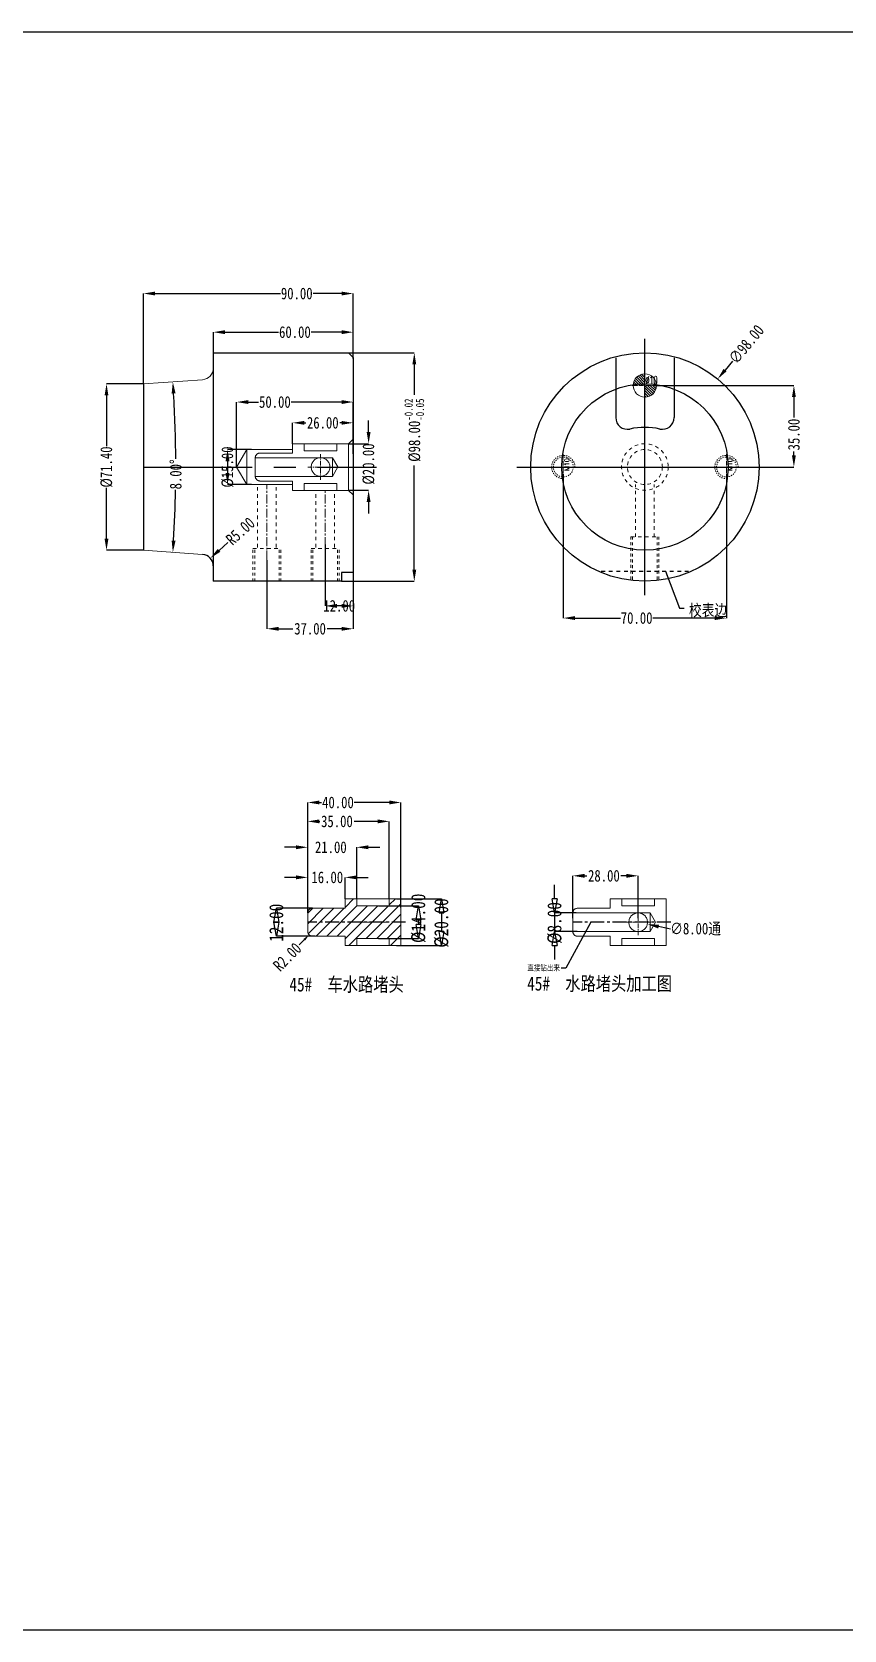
# Model space of a CAD drawing. Header units: millimetres. Extents: x 3267 to 5677, y -4731 to 2600.
# Drawn here: x 4509 to 4858, y 127 to 813 of the extents above; entities that cross this region are included whole.
import ezdxf

# ---------------------------------------------------------------- set-up
doc = ezdxf.new("R2010")
doc.units = ezdxf.units.MM
doc.header["$LTSCALE"] = 16.335
doc.header["$PDMODE"] = 3
doc.header["$PDSIZE"] = 0.3125
for name, pattern in [('CENTER', [0.6, 0.375, -0.075, 0.075, -0.075]), ('HIDDEN', [0.2, 0.1, -0.1]), ('HIDDENX2', [0.75, 0.5, -0.25])]:
    doc.linetypes.add(name, pattern=pattern)
doc.layers.get('0').update_dxf_attribs({"linetype": 'CONTINUOUS'})
doc.layers.get('Defpoints').update_dxf_attribs({"linetype": 'CONTINUOUS'})
for name, color, linetype, lineweight in [('cool', 153, 'HIDDEN', 9), ('dim', 82, 'CONTINUOUS', 9), ('epin', 13, 'CONTINUOUS', 9), ('screw', 33, 'CONTINUOUS', 13), ('虚线', 6, 'HIDDENX2', 13)]:
    doc.layers.add(name, color=color, linetype=linetype, lineweight=lineweight)
doc.layers.add('DEFAULT_2', color=8, linetype='HIDDEN')
doc.styles.get("Standard").update_dxf_attribs({"font": 'txt', "width": 0.8})
doc.styles.add('TXT', font='txt.shx', dxfattribs={"bigfont": 'gbcbig.shx'})
doc.styles.add('TXT05', font='txt.shx', dxfattribs={"width": 0.5, "bigfont": 'gbcbig.shx'})
doc.dimstyles.get("Standard").update_dxf_attribs({"dimtxt": 0.15625, "dimasz": 0.1875, "dimexe": 0.125, "dimexo": 0.0625, "dimtad": 0, "dimtih": 1, "dimtoh": 1, "dimdsep": 46, "dimtxsty": 'Standard', "dimcen": 0.09, "dimadec": 0, "dimazin": 0, "dimtp": 0.01, "dimtm": 0.01, "dimtfac": 1, "dimtofl": 0, "dimtmove": 0, "dimatfit": 3, "dimfxl": 0, "dimtolj": 1, "dimarcsym": 0})
doc.dimstyles.new('STANDARD$0', dxfattribs={"dimscale": 2, "dimtxt": 3, "dimasz": 3, "dimexe": 1.25, "dimexo": 0.625, "dimgap": 0.5, "dimtad": 0, "dimdsep": 46, "dimlunit": 6, "dimtxsty": 'Standard', "dimblk": 'CLOSEDBLANK', "dimcen": 0, "dimclrt": 2, "dimazin": 2, "dimtfac": 2, "dimtmove": 1, "dimatfit": 3, "dimfxl": 0, "dimtolj": 1, "dimtzin": 0, "dimarcsym": 0})

# ---------------------------------------------------------------- blocks, each defined once
blk = doc.blocks.new('screw_m10_g')
at = {"layer": 'screw', "color": 1, "linetype": 'CENTER', "ltscale": 0.310989}
for p, q in [((-5.5, 0), (5.5, 0)), ((0, -5.5), (0, 5.5))]:
    blk.add_line(p, q, dxfattribs=at)
at = {"layer": 'screw', "linetype": 'HIDDEN', "ltscale": 0.310989}
blk.add_circle((0, 0), 4.25, dxfattribs=at)
at = {"layer": 'screw', "color": 92, "linetype": 'HIDDEN', "ltscale": 0.310989}
blk.add_arc((0, 0), 5, 270, 180, dxfattribs=at)
at = {"layer": 'screw', "color": 6, "style": 'TXT'}
blk.add_text('M10', height=2, dxfattribs=at).set_placement((-1.7, -2.5))
blk = doc.blocks.new('*D246')
at = {"color": 4, "linetype": 'Continuous', "lineweight": -2}
for p, q in [((4737.15, 623.38), (4737.15, 561.57)), ((4807.15, 623.13), (4807.15, 561.57)), ((4742.15, 561.57), (4761.61, 561.57)), ((4802.15, 561.57), (4775.61, 561.57))]:
    blk.add_line(p, q, dxfattribs=at)
at = {"color": 4}
for points in [[(4742.15, 562.4), (4742.15, 560.73), (4737.15, 561.57)], [(4802.15, 562.4), (4802.15, 560.73), (4807.15, 561.57)]]:
    blk.add_solid(points, dxfattribs=at)
at = {"layer": 'Defpoints', "color": 0}
for p in [(4737.15, 623.38), (4807.15, 623.13), (4807.15, 561.57)]:
    blk.add_point(p, dxfattribs=at)
at = {"color": 6, "insert": (4768.61, 561.57), "char_height": 5, "attachment_point": 5}
blk.add_mtext('\\A1;70.00', dxfattribs=at)
blk = doc.blocks.new('_ClosedBlank')
at = {"color": 0, "linetype": 'ByBlock', "lineweight": -2}
for p, q in [((-1, 0.17), (0, 0)), ((-1, 0.17), (-1, -0.17)), ((0, 0), (-1, -0.17))]:
    blk.add_line(p, q, dxfattribs=at)
blk = doc.blocks.new('*D248')
at = {"color": 6, "lineweight": -2}
for p, q in [((4629.48, 437.05), (4614.02, 437.05)), ((4630.73, 425.05), (4614.02, 425.05))]:
    blk.add_line(p, q, dxfattribs=at)
at = {"layer": 'Defpoints', "color": 0}
for p in [(4629.48, 437.05), (4614.02, 425.05), (4630.73, 425.05)]:
    blk.add_point(p, dxfattribs=at)
at = {"color": 6, "lineweight": -2, "xscale": 6, "yscale": 6, "zscale": 6}
for p, rotation in [((4614.02, 437.05), 90), ((4614.02, 425.05), 270)]:
    blk.add_blockref('_ClosedBlank', p, dxfattribs=dict(at, rotation=rotation))
at = {"color": 4, "insert": (4614.02, 430.82), "char_height": 6, "attachment_point": 5, "rotation": 90}
blk.add_mtext('\\A1;12.00', dxfattribs=at)
blk = doc.blocks.new('*D277')
at = {"color": 4, "lineweight": -2}
for p, q in [((4622.48, 450.3), (4617.48, 450.3)), ((4627.48, 435.05), (4627.48, 450.3)), ((4643.48, 441.05), (4643.48, 450.3)), ((4648.48, 450.3), (4653.48, 450.3))]:
    blk.add_line(p, q, dxfattribs=at)
at = {"color": 4}
for points in [[(4622.48, 451.14), (4622.48, 449.47), (4627.48, 450.3)], [(4648.48, 451.14), (4648.48, 449.47), (4643.48, 450.3)]]:
    blk.add_solid(points, dxfattribs=at)
at = {"layer": 'Defpoints', "color": 0}
for p in [(4643.48, 450.3), (4643.48, 441.05), (4627.48, 435.05)]:
    blk.add_point(p, dxfattribs=at)
at = {"color": 6, "insert": (4635.87, 450.3), "char_height": 5, "attachment_point": 5}
blk.add_mtext('\\A1;16.00', dxfattribs=at)
blk = doc.blocks.new('*D278')
at = {"color": 4, "lineweight": -2}
for p, q in [((4622.48, 463.21), (4617.48, 463.21)), ((4627.48, 435.05), (4627.48, 463.21)), ((4648.48, 441.05), (4648.48, 463.21)), ((4653.48, 463.21), (4658.48, 463.21))]:
    blk.add_line(p, q, dxfattribs=at)
at = {"color": 4}
for points in [[(4622.48, 464.05), (4622.48, 462.38), (4627.48, 463.21)], [(4653.48, 464.05), (4653.48, 462.38), (4648.48, 463.21)]]:
    blk.add_solid(points, dxfattribs=at)
at = {"layer": 'Defpoints', "color": 0}
for p in [(4648.48, 463.21), (4648.48, 441.05), (4627.48, 435.05)]:
    blk.add_point(p, dxfattribs=at)
at = {"color": 6, "insert": (4637.39, 463.21), "char_height": 5, "attachment_point": 5}
blk.add_mtext('\\A1;21.00', dxfattribs=at)
blk = doc.blocks.new('*D279')
at = {"color": 4, "lineweight": -2}
for p, q in [((4627.48, 435.05), (4627.48, 474.32)), ((4632.48, 474.32), (4632.68, 474.32)), ((4657.48, 474.32), (4647.35, 474.32)), ((4662.48, 441.05), (4662.48, 474.32))]:
    blk.add_line(p, q, dxfattribs=at)
at = {"color": 4}
for points in [[(4632.48, 475.15), (4632.48, 473.49), (4627.48, 474.32)], [(4657.48, 475.15), (4657.48, 473.49), (4662.48, 474.32)]]:
    blk.add_solid(points, dxfattribs=at)
at = {"layer": 'Defpoints', "color": 0}
for p in [(4662.48, 474.32), (4662.48, 441.05), (4627.48, 435.05)]:
    blk.add_point(p, dxfattribs=at)
at = {"color": 6, "insert": (4640.01, 474.32), "char_height": 5, "attachment_point": 5}
blk.add_mtext('\\A1;35.00', dxfattribs=at)
blk = doc.blocks.new('*D280')
at = {"color": 4, "lineweight": -2}
for p, q in [((4627.48, 435.05), (4627.48, 482.44)), ((4632.48, 482.44), (4633.45, 482.44)), ((4662.48, 482.44), (4647.45, 482.44)), ((4667.48, 437.33), (4667.48, 482.44))]:
    blk.add_line(p, q, dxfattribs=at)
at = {"color": 4}
for points in [[(4632.48, 483.28), (4632.48, 481.61), (4627.48, 482.44)], [(4662.48, 483.28), (4662.48, 481.61), (4667.48, 482.44)]]:
    blk.add_solid(points, dxfattribs=at)
at = {"layer": 'Defpoints', "color": 0}
for p in [(4667.48, 482.44), (4627.48, 435.05), (4667.48, 437.33)]:
    blk.add_point(p, dxfattribs=at)
at = {"color": 6, "insert": (4640.45, 482.44), "char_height": 5, "attachment_point": 5}
blk.add_mtext('\\A1;40.00', dxfattribs=at)
blk = doc.blocks.new('*D281')
at = {"color": 6, "lineweight": -2}
for p, q in [((4657.84, 438.05), (4675.02, 438.05)), ((4675.02, 432.05), (4675.02, 430.05)), ((4657.84, 424.05), (4675.02, 424.05))]:
    blk.add_line(p, q, dxfattribs=at)
at = {"layer": 'Defpoints', "color": 0}
for p in [(4657.84, 438.05), (4657.84, 424.05), (4675.02, 424.05)]:
    blk.add_point(p, dxfattribs=at)
at = {"color": 6, "lineweight": -2, "xscale": 6, "yscale": 6, "zscale": 6}
for p, rotation in [((4675.02, 438.05), 90), ((4675.02, 424.05), 270)]:
    blk.add_blockref('_ClosedBlank', p, dxfattribs=dict(at, rotation=rotation))
at = {"color": 4, "insert": (4675.02, 432.74), "char_height": 6, "attachment_point": 5, "rotation": 90}
blk.add_mtext('\\A1;%%c14.00', dxfattribs=at)
blk = doc.blocks.new('*D282')
at = {"color": 4, "lineweight": -2}
blk.add_line((4783.17, 428.1), (4778.05, 429.18), dxfattribs=at)
at = {"color": 4}
blk.add_solid([(4778.23, 430), (4777.88, 428.37), (4773.16, 430.22)], dxfattribs=at)
at = {"layer": 'Defpoints', "color": 0}
for p in [(4765.34, 431.88), (4773.16, 430.22)]:
    blk.add_point(p, dxfattribs=at)
at = {"color": 6, "insert": (4793.91, 428.1), "char_height": 5, "attachment_point": 5}
blk.add_mtext('\\A1;∅8.00{\\fSimSun|b0|i0|c134|p2;通}', dxfattribs=at)
blk = doc.blocks.new('*D283')
at = {"color": 4, "lineweight": -2}
for p, q in [((4741.25, 432.77), (4741.25, 450.97)), ((4746.25, 450.97), (4747.22, 450.97)), ((4764.25, 450.97), (4761.89, 450.97)), ((4769.25, 432.77), (4769.25, 450.97))]:
    blk.add_line(p, q, dxfattribs=at)
at = {"color": 4}
for points in [[(4746.25, 451.8), (4746.25, 450.14), (4741.25, 450.97)], [(4764.25, 451.8), (4764.25, 450.14), (4769.25, 450.97)]]:
    blk.add_solid(points, dxfattribs=at)
at = {"layer": 'Defpoints', "color": 0}
for p in [(4741.25, 450.97), (4741.25, 432.77), (4769.25, 432.77)]:
    blk.add_point(p, dxfattribs=at)
at = {"color": 6, "insert": (4754.56, 450.97), "char_height": 5, "attachment_point": 5}
blk.add_mtext('\\A1;28.00', dxfattribs=at)
blk = doc.blocks.new('*D249')
at = {"color": 6, "lineweight": -2}
for p, q in [((4733.43, 441.05), (4733.43, 447.05)), ((4742.65, 435.05), (4733.43, 435.05)), ((4733.43, 435.05), (4733.43, 427.05)), ((4743.07, 427.05), (4733.43, 427.05)), ((4733.43, 421.05), (4733.43, 415.05))]:
    blk.add_line(p, q, dxfattribs=at)
at = {"layer": 'Defpoints', "color": 0}
for p in [(4742.65, 435.05), (4733.43, 427.05), (4743.07, 427.05)]:
    blk.add_point(p, dxfattribs=at)
at = {"color": 6, "lineweight": -2, "xscale": 6, "yscale": 6, "zscale": 6}
for p, rotation in [((4733.43, 435.05), 270), ((4733.43, 427.05), 90)]:
    blk.add_blockref('_ClosedBlank', p, dxfattribs=dict(at, rotation=rotation))
at = {"color": 4, "insert": (4733.43, 430.74), "char_height": 6, "attachment_point": 5, "rotation": 90}
blk.add_mtext('\\A1;%%c8.00', dxfattribs=at)
blk = doc.blocks.new('*D284')
at = {"color": 6, "lineweight": -2}
for p, q in [((4665.55, 441.05), (4684.9, 441.05)), ((4684.9, 435.05), (4684.9, 427.05)), ((4665.55, 421.05), (4684.9, 421.05))]:
    blk.add_line(p, q, dxfattribs=at)
at = {"layer": 'Defpoints', "color": 0}
for p in [(4665.55, 441.05), (4665.55, 421.05), (4684.9, 421.05)]:
    blk.add_point(p, dxfattribs=at)
at = {"color": 6, "lineweight": -2, "xscale": 6, "yscale": 6, "zscale": 6}
for p, rotation in [((4684.9, 441.05), 90), ((4684.9, 421.05), 270)]:
    blk.add_blockref('_ClosedBlank', p, dxfattribs=dict(at, rotation=rotation))
at = {"color": 4, "insert": (4684.9, 430.73), "char_height": 6, "attachment_point": 5, "rotation": 90}
blk.add_mtext('\\A1;%%c20.00', dxfattribs=at)
blk = doc.blocks.new('*D285')
at = {"color": 6, "lineweight": -2}
blk.add_line((4623.85, 421.37), (4625.96, 423.5), dxfattribs=at)
at = {"color": 6}
blk.add_solid([(4625.61, 423.85), (4626.32, 423.15), (4628.08, 425.63)], dxfattribs=at)
at = {"layer": 'Defpoints', "color": 0}
for p in [(4628.08, 425.63), (4629.48, 427.05)]:
    blk.add_point(p, dxfattribs=at)
at = {"color": 4, "insert": (4618.69, 416.16), "char_height": 5, "attachment_point": 5, "rotation": 45.25651}
blk.add_mtext('\\A1;R2.00', dxfattribs=at)
blk = doc.blocks.new('*D287')
at = {"color": 4, "linetype": 'Continuous', "lineweight": -2}
for p, q in [((4776.55, 661.38), (4836.08, 661.38)), ((4836.08, 656.38), (4836.08, 647.64)), ((4836.08, 631.38), (4836.08, 632.97)), ((4792.29, 626.38), (4836.08, 626.38))]:
    blk.add_line(p, q, dxfattribs=at)
at = {"color": 4}
for points in [[(4835.25, 656.38), (4836.92, 656.38), (4836.08, 661.38)], [(4835.25, 631.38), (4836.92, 631.38), (4836.08, 626.38)]]:
    blk.add_solid(points, dxfattribs=at)
at = {"layer": 'Defpoints', "color": 0}
for p in [(4776.55, 661.38), (4792.29, 626.38), (4836.08, 626.38)]:
    blk.add_point(p, dxfattribs=at)
at = {"color": 6, "insert": (4836.08, 640.31), "char_height": 5, "attachment_point": 5, "rotation": 90}
blk.add_mtext('\\A1;35.00', dxfattribs=at)
blk = doc.blocks.new('epin_ejp_10')
at = {"layer": 'epin'}
h = blk.add_hatch(dxfattribs=at)
h.set_pattern_fill('_ANSI31', color=123, scale=0.25, angle=90, style=0)
h.set_pattern_definition([(135, (-3501.19435, 375.4519), (-0.561266, -0.561266), [])])
h.paths.add_polyline_path([(0, 5, 0.414214), (-5, 0), (0, 0)])
h.paths.add_polyline_path([(5, 0), (0, 0), (0, -5, 0.414214)])
at = {"layer": 'epin', "color": 1, "linetype": 'CENTER', "ltscale": 0.310989}
for p, q in [((-5.5, 0), (5.5, 0)), ((0, -5.5), (0, 5.5))]:
    blk.add_line(p, q, dxfattribs=at)
at = {"layer": 'epin'}
blk.add_circle((0, 0), 5, dxfattribs=at)
at = {"layer": 'epin', "color": 6, "style": 'TXT05', "width": 0.5}
blk.add_text('%%c10', height=3.5, dxfattribs=at).set_placement((0.2, 0.5))
blk = doc.blocks.new('*D269')
at = {"color": 4, "linetype": 'Continuous', "lineweight": -2}
for p, q in [((4586.98, 666.15), (4586.98, 684.24)), ((4591.98, 684.24), (4614.98, 684.24)), ((4641.98, 684.24), (4628.98, 684.24)), ((4646.98, 672.88), (4646.98, 684.24))]:
    blk.add_line(p, q, dxfattribs=at)
at = {"color": 4}
for points in [[(4591.98, 685.08), (4591.98, 683.41), (4586.98, 684.24)], [(4641.98, 685.08), (4641.98, 683.41), (4646.98, 684.24)]]:
    blk.add_solid(points, dxfattribs=at)
at = {"layer": 'Defpoints', "color": 0}
for p in [(4586.98, 684.24), (4646.98, 672.88), (4586.98, 666.15)]:
    blk.add_point(p, dxfattribs=at)
at = {"color": 6, "insert": (4621.98, 684.24), "char_height": 5, "attachment_point": 5}
blk.add_mtext('\\A1;60.00', dxfattribs=at)
blk = doc.blocks.new('*D270')
at = {"color": 4, "linetype": 'Continuous', "lineweight": -2}
for p, q in [((4556.98, 662.08), (4556.98, 700.82)), ((4561.98, 700.82), (4615.77, 700.82)), ((4641.98, 700.82), (4629.77, 700.82)), ((4646.98, 672.88), (4646.98, 700.82))]:
    blk.add_line(p, q, dxfattribs=at)
at = {"color": 4}
for points in [[(4561.98, 701.66), (4561.98, 699.99), (4556.98, 700.82)], [(4641.98, 701.66), (4641.98, 699.99), (4646.98, 700.82)]]:
    blk.add_solid(points, dxfattribs=at)
at = {"layer": 'Defpoints', "color": 0}
for p in [(4556.98, 700.82), (4646.98, 672.88), (4556.98, 662.08)]:
    blk.add_point(p, dxfattribs=at)
at = {"color": 6, "insert": (4622.77, 700.82), "char_height": 5, "attachment_point": 5}
blk.add_mtext('\\A1;90.00', dxfattribs=at)
blk = doc.blocks.new('*D271')
at = {"color": 4, "linetype": 'Continuous', "lineweight": -2}
for p, q in [((4644.98, 675.38), (4673.2, 675.38)), ((4673.2, 670.38), (4673.2, 657.32)), ((4673.2, 582.38), (4673.2, 627.05)), ((4641.98, 577.38), (4673.2, 577.38))]:
    blk.add_line(p, q, dxfattribs=at)
at = {"color": 4}
for points in [[(4672.37, 670.38), (4674.03, 670.38), (4673.2, 675.38)], [(4672.37, 582.38), (4674.03, 582.38), (4673.2, 577.38)]]:
    blk.add_solid(points, dxfattribs=at)
at = {"layer": 'Defpoints', "color": 0}
for p in [(4644.98, 675.38), (4641.98, 577.38), (4673.2, 577.38)]:
    blk.add_point(p, dxfattribs=at)
at = {"color": 6, "insert": (4673.2, 642.19), "char_height": 5, "attachment_point": 5, "rotation": 90}
blk.add_mtext('\\A1;%%C98.00{\\H0.7x;\\S-0.02^ -0.05;}', dxfattribs=at)
blk = doc.blocks.new('*D272')
at = {"color": 4, "lineweight": -2}
for p, q in [((4620.98, 636.38), (4620.98, 645.34)), ((4625.98, 645.34), (4626.61, 645.34)), ((4641.98, 645.34), (4641.28, 645.34)), ((4646.98, 638.38), (4646.98, 645.34))]:
    blk.add_line(p, q, dxfattribs=at)
at = {"color": 4}
for points in [[(4625.98, 646.17), (4625.98, 644.51), (4620.98, 645.34)], [(4641.98, 646.17), (4641.98, 644.51), (4646.98, 645.34)]]:
    blk.add_solid(points, dxfattribs=at)
at = {"layer": 'Defpoints', "color": 0}
for p in [(4620.98, 645.34), (4646.98, 638.38), (4620.98, 636.38)]:
    blk.add_point(p, dxfattribs=at)
at = {"color": 6, "insert": (4633.94, 645.34), "char_height": 5, "attachment_point": 5}
blk.add_mtext('\\A1;26.00', dxfattribs=at)
blk = doc.blocks.new('*D273')
at = {"color": 4, "lineweight": -2}
for p, q in [((4603.31, 633.88), (4593.07, 633.88)), ((4593.07, 628.88), (4593.07, 623.88)), ((4603.31, 618.88), (4593.07, 618.88))]:
    blk.add_line(p, q, dxfattribs=at)
at = {"color": 4}
for points in [[(4592.24, 628.88), (4593.9, 628.88), (4593.07, 633.88)], [(4592.24, 623.88), (4593.9, 623.88), (4593.07, 618.88)]]:
    blk.add_solid(points, dxfattribs=at)
at = {"layer": 'Defpoints', "color": 0}
for p in [(4603.31, 633.88), (4593.07, 618.88), (4603.31, 618.88)]:
    blk.add_point(p, dxfattribs=at)
at = {"color": 6, "insert": (4593.07, 626.38), "char_height": 5, "attachment_point": 5, "rotation": 90}
blk.add_mtext('\\A1;%%c15.00', dxfattribs=at)
blk = doc.blocks.new('*D274')
at = {"color": 4, "lineweight": -2}
for p, q in [((4596.98, 626.38), (4596.98, 654.26)), ((4601.98, 654.26), (4606.39, 654.26)), ((4641.98, 654.26), (4620.39, 654.26)), ((4646.98, 632.05), (4646.98, 654.26))]:
    blk.add_line(p, q, dxfattribs=at)
at = {"color": 4}
for points in [[(4601.98, 655.09), (4601.98, 653.42), (4596.98, 654.26)], [(4641.98, 655.09), (4641.98, 653.42), (4646.98, 654.26)]]:
    blk.add_solid(points, dxfattribs=at)
at = {"layer": 'Defpoints', "color": 0}
for p in [(4596.98, 654.26), (4646.98, 632.05), (4596.98, 626.38)]:
    blk.add_point(p, dxfattribs=at)
at = {"color": 6, "insert": (4613.39, 654.26), "char_height": 5, "attachment_point": 5}
blk.add_mtext('\\A1;50.00', dxfattribs=at)
blk = doc.blocks.new('*D295')
at = {"color": 4, "lineweight": -2}
for p, q in [((4653.6, 641.38), (4653.6, 646.38)), ((4644.98, 636.38), (4653.6, 636.38)), ((4644.98, 616.38), (4653.6, 616.38)), ((4653.6, 611.38), (4653.6, 606.38))]:
    blk.add_line(p, q, dxfattribs=at)
at = {"color": 4}
for points in [[(4652.77, 641.38), (4654.44, 641.38), (4653.6, 636.38)], [(4652.77, 611.38), (4654.44, 611.38), (4653.6, 616.38)]]:
    blk.add_solid(points, dxfattribs=at)
at = {"layer": 'Defpoints', "color": 0}
for p in [(4644.98, 636.38), (4644.98, 616.38), (4653.6, 616.38)]:
    blk.add_point(p, dxfattribs=at)
at = {"color": 6, "insert": (4653.6, 627.67), "char_height": 5, "attachment_point": 5, "rotation": 90}
blk.add_mtext('\\A1;%%c20.00', dxfattribs=at)
blk = doc.blocks.new('*D296')
at = {"color": 4, "linetype": 'Continuous', "lineweight": -2}
for p, q in [((4609.98, 586.38), (4609.98, 556.97)), ((4646.98, 587.42), (4646.98, 556.97)), ((4614.98, 556.97), (4621.14, 556.97)), ((4641.98, 556.97), (4635.81, 556.97))]:
    blk.add_line(p, q, dxfattribs=at)
at = {"color": 4}
for points in [[(4614.98, 557.8), (4614.98, 556.13), (4609.98, 556.97)], [(4641.98, 557.8), (4641.98, 556.13), (4646.98, 556.97)]]:
    blk.add_solid(points, dxfattribs=at)
at = {"layer": 'Defpoints', "color": 0}
for p in [(4609.98, 586.38), (4646.98, 587.42), (4646.98, 556.97)]:
    blk.add_point(p, dxfattribs=at)
at = {"color": 6, "insert": (4628.48, 556.97), "char_height": 5, "attachment_point": 5}
blk.add_mtext('\\A1;37.00', dxfattribs=at)
blk = doc.blocks.new('*D297')
at = {"color": 4, "linetype": 'Continuous', "lineweight": -2}
for p, q in [((4634.98, 593.15), (4634.98, 566.79)), ((4646.98, 592.43), (4646.98, 566.79)), ((4641.98, 566.79), (4639.98, 566.79))]:
    blk.add_line(p, q, dxfattribs=at)
at = {"color": 4}
for points in [[(4639.98, 567.62), (4639.98, 565.95), (4634.98, 566.79)], [(4641.98, 567.62), (4641.98, 565.95), (4646.98, 566.79)]]:
    blk.add_solid(points, dxfattribs=at)
at = {"layer": 'Defpoints', "color": 0}
for p in [(4634.98, 593.15), (4646.98, 592.43), (4634.98, 566.79)]:
    blk.add_point(p, dxfattribs=at)
at = {"color": 6, "insert": (4640.98, 566.79), "char_height": 5, "attachment_point": 5}
blk.add_mtext('\\A1;12.00', dxfattribs=at)
blk = doc.blocks.new('*D275')
at = {"color": 4, "linetype": 'Continuous', "lineweight": -2}
for p, q in [((4556.98, 662.08), (4541.14, 662.08)), ((4541.14, 657.08), (4541.14, 635.38)), ((4541.14, 595.68), (4541.14, 617.38)), ((4556.98, 590.68), (4541.14, 590.68))]:
    blk.add_line(p, q, dxfattribs=at)
at = {"color": 4}
for points in [[(4540.31, 657.08), (4541.97, 657.08), (4541.14, 662.08)], [(4540.31, 595.68), (4541.97, 595.68), (4541.14, 590.68)]]:
    blk.add_solid(points, dxfattribs=at)
at = {"layer": 'Defpoints', "color": 0}
for p in [(4556.98, 662.08), (4541.14, 590.68), (4556.98, 590.68)]:
    blk.add_point(p, dxfattribs=at)
at = {"color": 6, "insert": (4541.14, 626.38), "char_height": 5, "attachment_point": 5, "rotation": 90}
blk.add_mtext('\\A1;%%c71.40', dxfattribs=at)
blk = doc.blocks.new('*D298')
at = {"color": 4, "lineweight": -2}
for start, end in [(0.38605, 3.45373), (356.54627, 358.92928)]:
    blk.add_arc((4046.45, 626.38), 524.42, start, end, dxfattribs=at)
at = {"color": 4}
for points in [[(4569.09, 657.91), (4570.76, 658.02), (4569.6, 662.96)], [(4570.76, 594.73), (4569.09, 594.84), (4569.6, 589.79)]]:
    blk.add_solid(points, dxfattribs=at)
at = {"layer": 'Defpoints', "color": 0}
for p in [(4556.98, 662.08), (4582.32, 663.85), (4570.74, 638.58), (4556.98, 590.68), (4582.32, 588.9)]:
    blk.add_point(p, dxfattribs=at)
at = {"color": 6, "insert": (4570.87, 623.24), "char_height": 5, "attachment_point": 5, "rotation": 89.65766}
blk.add_mtext('\\A1;8.00°', dxfattribs=at)
blk = doc.blocks.new('*D299')
at = {"color": 4, "lineweight": -2}
blk.add_line((4593.13, 593.95), (4589.41, 590.61), dxfattribs=at)
at = {"color": 4}
blk.add_solid([(4588.85, 591.23), (4589.97, 589.99), (4585.69, 587.26)], dxfattribs=at)
at = {"layer": 'Defpoints', "color": 0}
for p in [(4581.98, 583.92), (4585.69, 587.26)]:
    blk.add_point(p, dxfattribs=at)
at = {"color": 6, "insert": (4598.58, 598.86), "char_height": 5, "attachment_point": 5, "rotation": 41.98645}
blk.add_mtext('\\A1;R5.00', dxfattribs=at)
blk = doc.blocks.new('*D317')
at = {"color": 4, "linetype": 'Continuous', "lineweight": -2}
blk.add_line((4809.74, 671.84), (4806.56, 667.99), dxfattribs=at)
at = {"color": 4}
blk.add_solid([(4805.92, 668.52), (4807.2, 667.46), (4803.37, 664.14)], dxfattribs=at)
at = {"layer": 'Defpoints', "color": 0}
for p in [(4803.37, 664.14), (4740.92, 588.61)]:
    blk.add_point(p, dxfattribs=at)
at = {"color": 6, "insert": (4815.69, 679.04), "char_height": 5, "attachment_point": 5, "rotation": 50.41154}
blk.add_mtext('\\A1;∅98.00', dxfattribs=at)

msp = doc.modelspace()

# ---------------------------------------------------------------- hatches: boundary and pattern name
h = msp.add_hatch()
h.set_pattern_fill('ANSI31', color=4, style=0)
h.set_pattern_definition([(45, (3205.2043, 58.8), (-2.245064, 2.245064), [])])
h.paths.add_polyline_path([(4667.485, 431.05), (4667.485, 441.05), (4662.485, 441.05), (4662.485, 438.05), (4648.485, 438.05), (4648.485, 441.05), (4643.485, 441.05), (4643.485, 437.05), (4629.485, 437.05, 0.4142136), (4627.485, 435.05), (4627.485, 431.05)])
h.paths.add_polyline_path([(4627.485, 431.05), (4627.485, 427.05, 0.4142136), (4629.485, 425.05), (4643.485, 425.05), (4643.485, 421.05), (4648.485, 421.05), (4648.485, 424.05), (4662.485, 424.05), (4662.485, 421.05), (4667.485, 421.05), (4667.485, 431.05)])

# ---------------------------------------------------------------- linework, layer by layer
at = {"color": 1, "linetype": 'CENTER', "ltscale": 50.8}
for p, q in [((4772.145, 571.376), (4772.145, 681.376)), ((4717.145, 626.376), (4827.145, 626.376))]:
    msp.add_line(p, q, dxfattribs=at)
for p, q in [((4586.976, 675.377), (4586.976, 577.376)), ((4586.976, 675.377), (4644.976, 675.376)), ((4644.976, 675.376), (4646.976, 673.376)), ((4646.976, 673.376), (4646.976, 581.643)), ((4556.976, 662.076), (4556.976, 590.677)), ((4641.976, 577.377), (4586.976, 577.376)), ((4646.976, 581.143), (4641.976, 581.143)), ((4641.976, 581.143), (4641.976, 577.377))]:
    msp.add_line(p, q)
at = {"color": 3}
for p, q in [((4759.645, 673.238), (4759.645, 647.563)), ((4784.645, 673.238), (4784.645, 647.563))]:
    msp.add_line(p, q, dxfattribs=at)
at = {"lineweight": 0}
for p, q in [((4556.976, 662.076), (4582.325, 663.848)), ((4556.976, 590.677), (4582.325, 588.904))]:
    msp.add_line(p, q, dxfattribs=at)
at = {"color": 1, "linetype": 'CENTER', "ltscale": 7.62}
msp.add_line((4556.976, 626.376), (4656.976, 626.376), dxfattribs=at)
at = {"color": 1, "linetype": 'CENTER', "ltscale": 0.970285}
for p, q in [((4669.485, 431.05), (4627.485, 431.05)), ((4783.25, 431.05), (4741.25, 431.05))]:
    msp.add_line(p, q, dxfattribs=at)
at = {"ltscale": 0.5}
msp.add_lwpolyline([(3998.443, 813.057), (4880.132, 813.057), (4880.132, 127.344), (3998.443, 127.344)], close=True, dxfattribs=at)
for radius in [49, 35.7]:
    msp.add_circle((4772.145, 626.376), radius)
at = {"lineweight": 0}
msp.add_arc((4581.976, 668.836), 5, 274, 0, dxfattribs=at)
at = {"color": 3}
for centre, radius, start, end in [((4764.645, 647.563), 5, 180, 282.373625), ((4779.645, 647.563), 5, 257.626375, 0), ((4772.145, 613.376), 30, 77.626375, 102.373625)]:
    msp.add_arc(centre, radius, start, end, dxfattribs=at)
at = {"ltscale": 0.5}
msp.add_arc((4581.976, 583.917), 5, 0, 86, dxfattribs=at)
at = {"layer": 'cool', "ltscale": 0.932966}
for p, q in [((4605.976, 591.876), (4605.976, 618.876)), ((4613.976, 591.876), (4613.976, 618.876)), ((4768.145, 596.376), (4768.145, 618.876)), ((4776.145, 596.376), (4776.145, 618.876)), ((4630.976, 591.876), (4630.976, 616.376)), ((4638.976, 591.876), (4638.976, 616.376)), ((4603.976, 591.376), (4615.976, 591.376)), ((4628.976, 591.376), (4640.976, 591.376)), ((4766.145, 596.376), (4778.145, 596.376))]:
    msp.add_line(p, q, dxfattribs=at)
at = {"layer": 'cool', "color": 1, "linetype": 'CENTER', "ltscale": 0.621977}
for p, q in [((4609.976, 586.376), (4609.976, 618.876)), ((4772.145, 586.376), (4772.145, 618.876)), ((4634.976, 586.376), (4634.976, 616.376))]:
    msp.add_line(p, q, dxfattribs=at)
at = {"layer": 'cool', "ltscale": 0.932966}
for radius in [10, 7.5]:
    msp.add_circle((4772.145, 626.376), radius, dxfattribs=at)
at = {"layer": 'DEFAULT_2', "color": 8, "linetype": 'HIDDEN'}
msp.add_line((4753.403, 581.643), (4790.887, 581.643), dxfattribs=at)
at = {"layer": 'screw', "color": 92, "linetype": 'HIDDEN', "ltscale": 0.746373}
for p, q in [((4603.976, 577.376), (4603.976, 591.376)), ((4615.976, 577.376), (4615.976, 591.376)), ((4628.976, 577.377), (4628.976, 591.376)), ((4640.976, 577.377), (4640.976, 591.376)), ((4766.145, 578.249), (4766.145, 596.376)), ((4778.145, 578.249), (4778.145, 596.376))]:
    msp.add_line(p, q, dxfattribs=at)
at = {"layer": 'screw', "linetype": 'HIDDEN', "ltscale": 0.746373}
for p, q in [((4604.726, 577.376), (4604.726, 591.376)), ((4615.226, 577.376), (4615.226, 591.376)), ((4629.726, 577.377), (4629.726, 591.376)), ((4640.226, 577.377), (4640.226, 591.376)), ((4766.895, 578.161), (4766.895, 596.376)), ((4777.395, 578.161), (4777.395, 596.376))]:
    msp.add_line(p, q, dxfattribs=at)
at = {"layer": 'screw', "color": 1, "linetype": 'CENTER', "ltscale": 0.466483}
for p, q in [((4609.976, 577.376), (4609.976, 591.376)), ((4634.976, 577.377), (4634.976, 591.376))]:
    msp.add_line(p, q, dxfattribs=at)
at = {"layer": '虚线', "ltscale": 10}
for p, q in [((4644.976, 636.376), (4646.976, 638.376)), ((4596.976, 626.376), (4601.306, 633.876)), ((4620.976, 633.876), (4601.306, 633.876)), ((4601.306, 633.876), (4601.306, 618.876)), ((4620.976, 632.376), (4606.976, 632.376)), ((4620.976, 636.376), (4620.976, 632.376)), ((4644.976, 636.376), (4620.976, 636.376)), ((4625.976, 636.376), (4625.976, 633.376)), ((4639.976, 633.376), (4625.976, 633.376)), ((4639.976, 636.376), (4639.976, 633.376)), ((4644.976, 636.376), (4644.976, 616.376)), ((4596.976, 626.376), (4601.306, 618.876)), ((4604.976, 630.376), (4638.1, 630.376)), ((4604.976, 622.376), (4604.976, 630.376)), ((4640.397, 626.394), (4638.078, 622.376)), ((4638.098, 630.376), (4638.08, 622.38)), ((4640.397, 626.394), (4638.098, 630.376)), ((4620.976, 618.876), (4601.306, 618.876)), ((4604.976, 622.376), (4638.078, 622.376)), ((4620.976, 620.376), (4606.976, 620.376)), ((4620.976, 616.376), (4620.976, 620.376)), ((4625.976, 616.376), (4625.976, 619.376)), ((4639.976, 619.376), (4625.976, 619.376)), ((4639.976, 616.376), (4639.976, 619.376)), ((4644.976, 616.376), (4620.976, 616.376)), ((4644.976, 616.376), (4646.976, 614.376)), ((4643.485, 441.05), (4643.485, 437.05)), ((4667.485, 441.05), (4643.485, 441.05)), ((4648.485, 441.05), (4648.485, 438.05)), ((4662.485, 441.05), (4662.485, 438.05)), ((4667.485, 441.05), (4667.485, 421.05)), ((4757.25, 441.05), (4757.25, 437.05)), ((4781.25, 441.05), (4757.25, 441.05)), ((4762.25, 441.05), (4762.25, 438.05)), ((4776.25, 441.05), (4776.25, 438.05)), ((4781.25, 441.05), (4781.25, 421.05)), ((4627.485, 427.05), (4627.485, 435.05)), ((4643.485, 437.05), (4629.485, 437.05)), ((4662.485, 438.05), (4648.485, 438.05)), ((4741.25, 435.05), (4774.375, 435.05)), ((4741.25, 427.05), (4741.25, 435.05)), ((4757.25, 437.05), (4743.25, 437.05)), ((4776.25, 438.05), (4762.25, 438.05)), ((4774.372, 435.05), (4774.354, 427.054)), ((4776.672, 431.068), (4774.372, 435.05)), ((4741.25, 427.05), (4774.352, 427.05)), ((4776.672, 431.068), (4774.352, 427.05)), ((4643.485, 425.05), (4629.485, 425.05)), ((4643.485, 421.05), (4643.485, 425.05)), ((4667.485, 421.05), (4643.485, 421.05)), ((4648.485, 421.05), (4648.485, 424.05)), ((4662.485, 424.05), (4648.485, 424.05)), ((4662.485, 421.05), (4662.485, 424.05)), ((4757.25, 425.05), (4743.25, 425.05)), ((4757.25, 421.05), (4757.25, 425.05)), ((4781.25, 421.05), (4757.25, 421.05)), ((4762.25, 421.05), (4762.25, 424.05)), ((4776.25, 424.05), (4762.25, 424.05)), ((4776.25, 421.05), (4776.25, 424.05))]:
    msp.add_line(p, q, dxfattribs=at)
at = {"layer": '虚线', "color": 1, "linetype": 'CENTER', "ltscale": 0.310989}
for p, q in [((4632.976, 620.876), (4632.976, 631.876)), ((4627.476, 626.376), (4638.476, 626.376)), ((4769.25, 425.55), (4769.25, 436.55)), ((4649.985, 431.05), (4660.985, 431.05)), ((4763.75, 431.05), (4774.75, 431.05))]:
    msp.add_line(p, q, dxfattribs=at)
at = {"layer": '虚线', "ltscale": 10}
for centre in [(4632.976, 626.376), (4769.25, 431.05)]:
    msp.add_circle(centre, 4, dxfattribs=at)
for centre, start, end in [((4606.976, 630.376), 90, 180), ((4606.976, 622.376), 180, 270), ((4629.485, 435.05), 90, 180), ((4743.25, 435.05), 90, 180), ((4629.485, 427.05), 180, 270), ((4743.25, 427.05), 180, 270)]:
    msp.add_arc(centre, 2, start, end, dxfattribs=at)

# ---------------------------------------------------------------- block references
at = {"layer": 'epin'}
msp.add_blockref('epin_ejp_10', (4772.145, 661.376), dxfattribs=at)
at = {"layer": 'screw', "color": 4, "rotation": 90}
for p in [(4737.145, 626.376), (4807.145, 626.376)]:
    msp.add_blockref('screw_m10_g', p, dxfattribs=at)

# ---------------------------------------------------------------- texts
at = {"char_height": 6, "width": 71.53055, "attachment_point": 1}
for s, insert in [('{\\fSimSun|b0|i0|c134|p2;45#  车水路堵头}', (4619.623, 407.347)), ('{\\fSimSun|b0|i0|c134|p2;45#  水路堵头加工图}', (4721.641, 407.735))]:
    msp.add_mtext(s, dxfattribs=dict(at, insert=insert))
at = {"layer": 'dim', "color": 4, "insert": (4791.079, 564.637), "char_height": 5, "attachment_point": 4}
msp.add_mtext('\\A1;{\\fSimSun|b0|i0|c134|p2;校表边}', dxfattribs=at)
at = {"layer": 'dim', "insert": (4735.708, 411.369), "char_height": 2.5, "attachment_point": 6}
msp.add_mtext('\\A1;{\\fSimSun|b0|i0|c134|p2;直接钻出来}', dxfattribs=at)

# ---------------------------------------------------------------- dimensions: what is measured, and where the dimension line sits
for base, p1, p2, override, picture, middle in [((4556.976, 700.823), (4646.976, 672.876), (4556.976, 662.076), {"dimscale": 1, "dimtxt": 5, "dimasz": 5, "dimexe": 0, "dimexo": 0, "dimgap": 0, "dimzin": 0, "dimlunit": 2, "dimclrd": 4, "dimclre": 4, "dimclrt": 6, "dimazin": 0, "dimtfac": 1, "dimtofl": 0, "dimtmove": 0, "dimfxl": 1.25, "dimtfillclr": 6, "dimarcsym": 1}, '*D270', (4622.767, 700.823)), ((4586.976, 684.244), (4646.976, 672.876), (4586.976, 666.151), {"dimscale": 1, "dimtxt": 5, "dimasz": 5, "dimexe": 0, "dimexo": 0, "dimgap": 0, "dimzin": 0, "dimlunit": 2, "dimclrd": 4, "dimclre": 4, "dimclrt": 6, "dimazin": 0, "dimtfac": 1, "dimtofl": 0, "dimtmove": 0, "dimfxl": 1.25, "dimtfillclr": 6, "dimarcsym": 1}, '*D269', (4621.976, 684.244)), ((4596.976, 654.255), (4646.976, 632.051), (4596.976, 626.376), {"dimscale": 1, "dimtxt": 5, "dimasz": 5, "dimexe": 0, "dimexo": 0, "dimgap": 0, "dimzin": 0, "dimlunit": 2, "dimclrd": 4, "dimclre": 4, "dimclrt": 6, "dimazin": 0, "dimtp": 0.01, "dimtm": 0.01, "dimtfac": 1, "dimtofl": 0, "dimtmove": 0, "dimfxl": 1.25}, '*D274', (4613.393, 654.255)), ((4620.976, 645.342), (4646.976, 638.376), (4620.976, 636.376), {"dimscale": 1, "dimtxt": 5, "dimasz": 5, "dimexe": 0, "dimexo": 0, "dimgap": 0, "dimzin": 0, "dimlunit": 2, "dimclrd": 4, "dimclre": 4, "dimclrt": 6, "dimazin": 0, "dimtp": 0.01, "dimtm": 0.01, "dimtfac": 1, "dimtofl": 0, "dimtmove": 0, "dimfxl": 1.25}, '*D272', (4633.943, 645.342)), ((4634.976, 566.788), (4646.976, 592.433), (4634.976, 593.149), {"dimscale": 1, "dimtxt": 5, "dimasz": 5, "dimexe": 0, "dimexo": 0, "dimgap": 0, "dimzin": 0, "dimlunit": 2, "dimclrd": 4, "dimclre": 4, "dimclrt": 6, "dimazin": 0, "dimtfac": 1, "dimtofl": 0, "dimtmove": 0, "dimfxl": 1.25, "dimtfillclr": 6, "dimarcsym": 1}, '*D297', (4640.976, 566.788)), ((4667.485, 482.442), (4627.485, 435.05), (4667.485, 437.329), {"dimscale": 1, "dimtxt": 5, "dimasz": 5, "dimexe": 0, "dimexo": 0, "dimgap": 0, "dimtih": 1, "dimtoh": 1, "dimzin": 0, "dimlunit": 2, "dimclrd": 4, "dimclre": 4, "dimclrt": 6, "dimazin": 0, "dimtp": 0.01, "dimtm": 0.01, "dimtfac": 1, "dimtofl": 0, "dimtmove": 0, "dimfxl": 1.25}, '*D280', (4640.45, 482.442)), ((4662.485, 474.318), (4627.485, 435.05), (4662.485, 441.05), {"dimscale": 1, "dimtxt": 5, "dimasz": 5, "dimexe": 0, "dimexo": 0, "dimgap": 0, "dimtih": 1, "dimtoh": 1, "dimzin": 0, "dimlunit": 2, "dimclrd": 4, "dimclre": 4, "dimclrt": 6, "dimazin": 0, "dimtp": 0.01, "dimtm": 0.01, "dimtfac": 1, "dimtofl": 0, "dimtmove": 0, "dimfxl": 1.25}, '*D279', (4640.014, 474.318)), ((4648.485, 463.212), (4627.485, 435.05), (4648.485, 441.05), {"dimscale": 1, "dimtxt": 5, "dimasz": 5, "dimexe": 0, "dimexo": 0, "dimgap": 0, "dimtih": 1, "dimtoh": 1, "dimzin": 0, "dimlunit": 2, "dimclrd": 4, "dimclre": 4, "dimclrt": 6, "dimazin": 0, "dimtp": 0.01, "dimtm": 0.01, "dimtfac": 1, "dimtofl": 0, "dimtmove": 0, "dimfxl": 1.25}, '*D278', (4637.389, 463.212)), ((4643.485, 450.304), (4627.485, 435.05), (4643.485, 441.05), {"dimscale": 1, "dimtxt": 5, "dimasz": 5, "dimexe": 0, "dimexo": 0, "dimgap": 0, "dimtih": 1, "dimtoh": 1, "dimzin": 0, "dimlunit": 2, "dimclrd": 4, "dimclre": 4, "dimclrt": 6, "dimazin": 0, "dimtp": 0.01, "dimtm": 0.01, "dimtfac": 1, "dimtofl": 0, "dimtmove": 0, "dimfxl": 1.25}, '*D277', (4635.87, 450.304)), ((4741.25, 450.97), (4769.25, 432.769), (4741.25, 432.769), {"dimscale": 1, "dimtxt": 5, "dimasz": 5, "dimexe": 0, "dimexo": 0, "dimgap": 0, "dimtih": 1, "dimtoh": 1, "dimzin": 0, "dimlunit": 2, "dimclrd": 4, "dimclre": 4, "dimclrt": 6, "dimazin": 0, "dimtp": 0.01, "dimtm": 0.01, "dimtfac": 1, "dimtofl": 0, "dimtmove": 0, "dimfxl": 1.25}, '*D283', (4754.557, 450.97))]:
    dim = msp.add_linear_dim(base=base, p1=p1, p2=p2, dimstyle='STANDARD$0', override=override)
    dim.commit()
    dim.dimension.update_dxf_attribs({"geometry": picture, "text_midpoint": middle, "dimtype": 160})
dim = msp.add_diameter_dim_2p(p1=(4740.919, 588.615), p2=(4803.371, 664.137), dimstyle='Standard', override={"dimtxt": 5, "dimasz": 5, "dimexe": 0, "dimexo": 0, "dimgap": 0, "dimtih": 0, "dimtoh": 0, "dimzin": 0, "dimcen": 0, "dimclrd": 4, "dimclre": 4, "dimclrt": 6, "dimadec": 2, "dimtp": 0, "dimtm": 0, "dimfxl": 1.25, "dimtfillclr": 6, "dimtzin": 0, "dimarcsym": 1})
dim.commit()
dim.dimension.update_dxf_attribs({"geometry": '*D317', "text_midpoint": (4815.692, 679.037)})
for base, p1, p2, text, override, picture, middle in [((4673.2, 577.377), (4644.976, 675.376), (4641.976, 577.377), '%%C<>{\\H0.7x;\\S-0.02^ -0.05;}', {"dimscale": 1, "dimtxt": 5, "dimasz": 5, "dimexe": 0, "dimexo": 0, "dimgap": 0, "dimzin": 0, "dimlunit": 2, "dimclrd": 4, "dimclre": 4, "dimclrt": 6, "dimazin": 0, "dimtfac": 1, "dimtofl": 0, "dimtmove": 0, "dimfxl": 1.25, "dimtfillclr": 6, "dimarcsym": 1}, '*D271', (4673.2, 642.186)), ((4541.139, 590.677), (4556.976, 662.076), (4556.976, 590.677), '%%c<>', {"dimscale": 1, "dimtxt": 5, "dimasz": 5, "dimexe": 0, "dimexo": 0, "dimgap": 0, "dimzin": 0, "dimlunit": 2, "dimclrd": 4, "dimclre": 4, "dimclrt": 6, "dimazin": 0, "dimtfac": 1, "dimtofl": 0, "dimtmove": 0, "dimfxl": 1.25, "dimtfillclr": 6, "dimarcsym": 1}, '*D275', (4541.139, 626.376)), ((4653.603, 616.376), (4644.976, 636.376), (4644.976, 616.376), '%%c<>', {"dimscale": 1, "dimtxt": 5, "dimasz": 5, "dimexe": 0, "dimexo": 0, "dimgap": 0, "dimzin": 0, "dimlunit": 2, "dimclrd": 4, "dimclre": 4, "dimclrt": 6, "dimazin": 0, "dimtp": 0.01, "dimtm": 0.01, "dimtfac": 1, "dimtofl": 0, "dimtmove": 0, "dimfxl": 1.25}, '*D295', (4653.603, 627.666)), ((4593.071, 618.876), (4603.306, 633.876), (4603.306, 618.876), '%%c<>', {"dimscale": 1, "dimtxt": 5, "dimasz": 5, "dimexe": 0, "dimexo": 0, "dimgap": 0, "dimzin": 0, "dimlunit": 2, "dimclrd": 4, "dimclre": 4, "dimclrt": 6, "dimazin": 0, "dimtp": 0.01, "dimtm": 0.01, "dimtfac": 1, "dimtofl": 0, "dimtmove": 0, "dimfxl": 1.25}, '*D273', (4593.071, 626.376)), ((4675.019, 424.05), (4657.838, 438.05), (4657.838, 424.05), '%%c<>', {"dimexe": 0, "dimexo": 0, "dimgap": 0, "dimzin": 0, "dimclrd": 6, "dimclre": 6, "dimclrt": 4}, '*D281', (4675.019, 432.74)), ((4733.433, 427.05), (4742.647, 435.05), (4743.072, 427.05), '%%c<>', {"dimtxt": 3, "dimexe": 0, "dimexo": 0, "dimgap": 0, "dimzin": 0, "dimclrd": 6, "dimclre": 6, "dimclrt": 4}, '*D249', (4733.433, 430.735)), ((4684.898, 421.05), (4665.547, 441.05), (4665.547, 421.05), '%%c<>', {"dimexe": 0, "dimexo": 0, "dimgap": 0, "dimzin": 0, "dimclrd": 6, "dimclre": 6, "dimclrt": 4}, '*D284', (4684.898, 430.731))]:
    dim = msp.add_linear_dim(base=base, p1=p1, p2=p2, angle=90, text=text, dimstyle='STANDARD$0', override=override)
    dim.commit()
    dim.dimension.update_dxf_attribs({"geometry": picture, "text_midpoint": middle, "dimtype": 160})
dim = msp.add_angular_dim_2l(base=(4570.735, 638.579), line1=((4556.976, 590.677), (4582.325, 588.904)), line2=((4556.976, 662.076), (4582.325, 663.848)), dimstyle='Standard', override={"dimtxt": 5, "dimasz": 5, "dimexe": 0, "dimexo": 0, "dimgap": 0, "dimtih": 0, "dimtoh": 0, "dimzin": 0, "dimcen": 0, "dimclrd": 4, "dimclre": 4, "dimclrt": 6, "dimadec": 2, "dimtp": 0, "dimtm": 0, "dimtzin": 0})
dim.commit()
dim.dimension.update_dxf_attribs({"geometry": '*D298', "text_midpoint": (4570.868, 623.243), "dimtype": 162})
for base, p1, p2, angle, override, picture, middle in [((4836.082, 626.376), (4776.545, 661.376), (4792.294, 626.376), 90, {"dimscale": 1, "dimtxt": 5, "dimasz": 5, "dimexe": 0, "dimexo": 0, "dimgap": 0, "dimzin": 0, "dimlunit": 2, "dimclrd": 4, "dimclre": 4, "dimclrt": 6, "dimazin": 0, "dimtfac": 1, "dimtofl": 0, "dimtmove": 0, "dimfxl": 1.25, "dimtfillclr": 6, "dimarcsym": 1}, '*D287', (4836.082, 640.306)), ((4807.145, 561.566), (4737.145, 623.376), (4807.145, 623.125), 180, {"dimscale": 1, "dimtxt": 5, "dimasz": 5, "dimexe": 0, "dimexo": 0, "dimgap": 0, "dimzin": 0, "dimlunit": 2, "dimclrd": 4, "dimclre": 4, "dimclrt": 6, "dimazin": 0, "dimtfac": 1, "dimtofl": 0, "dimtmove": 0, "dimfxl": 1.25, "dimtfillclr": 6, "dimarcsym": 1}, '*D246', (4768.607, 561.566)), ((4614.018, 425.05), (4629.485, 437.05), (4630.728, 425.05), 90, {"dimexe": 0, "dimexo": 0, "dimgap": 0, "dimzin": 0, "dimclrd": 6, "dimclre": 6, "dimclrt": 4}, '*D248', (4614.018, 430.819))]:
    dim = msp.add_linear_dim(base=base, p1=p1, p2=p2, angle=angle, dimstyle='STANDARD$0', override=override)
    dim.commit()
    dim.dimension.update_dxf_attribs({"geometry": picture, "text_midpoint": middle, "dimtype": 160})
for center, mpoint, override, picture, middle in [((4581.976, 583.917), (4585.692, 587.261), {"dimtxt": 5, "dimasz": 5, "dimexe": 0, "dimexo": 0, "dimgap": 0, "dimtih": 0, "dimtoh": 0, "dimzin": 0, "dimcen": 0, "dimclrd": 4, "dimclre": 4, "dimclrt": 6, "dimadec": 2, "dimtp": 0, "dimtm": 0, "dimtzin": 0}, '*D299', (4598.576, 598.857)), ((4629.485, 427.05), (4628.077, 425.63), {"dimtxt": 5, "dimasz": 3, "dimexe": 0, "dimexo": 0, "dimgap": 0, "dimtih": 0, "dimtoh": 0, "dimzin": 0, "dimcen": 0, "dimclrd": 6, "dimclre": 6, "dimclrt": 4, "dimadec": 2, "dimtp": 0, "dimtm": 0, "dimtzin": 0}, '*D285', (4618.691, 416.16))]:
    dim = msp.add_radius_dim(center=center, mpoint=mpoint, dimstyle='Standard', override=override)
    dim.commit()
    dim.dimension.update_dxf_attribs({"geometry": picture, "text_midpoint": middle})
dim = msp.add_linear_dim(base=(4646.976, 556.966), p1=(4609.976, 586.376), p2=(4646.976, 587.421), dimstyle='STANDARD$0', override={"dimscale": 1, "dimtxt": 5, "dimasz": 5, "dimexe": 0, "dimexo": 0, "dimgap": 0, "dimzin": 0, "dimlunit": 2, "dimclrd": 4, "dimclre": 4, "dimclrt": 6, "dimazin": 0, "dimtfac": 1, "dimtofl": 0, "dimtmove": 0, "dimfxl": 1.25, "dimtfillclr": 6, "dimarcsym": 1})
dim.commit()
dim.dimension.update_dxf_attribs({"geometry": '*D296', "text_midpoint": (4628.476, 556.966)})
dim = msp.add_diameter_dim_2p(p1=(4765.337, 431.88), p2=(4773.163, 430.22), text='<>{\\fSimSun|b0|i0|c134|p2;通}', dimstyle='Standard', override={"dimtxt": 5, "dimasz": 5, "dimexe": 0, "dimexo": 0, "dimgap": 0, "dimzin": 0, "dimcen": 0, "dimclrd": 4, "dimclre": 4, "dimclrt": 6, "dimadec": 2, "dimfxl": 1.25, "dimtzin": 0})
dim.commit()
dim.dimension.update_dxf_attribs({"geometry": '*D282', "text_midpoint": (4783.174, 428.097), "dimtype": 163})

# ---------------------------------------------------------------- leaders
at = {"layer": 'dim', "annotation_type": 0, "has_hookline": 1}
for points, override, hookline_direction, text_width in [([(4781.053, 581.643), (4786.932, 565.757), (4788.932, 565.757)], {"dimtxt": 2.5, "dimasz": 2, "dimexe": 0, "dimexo": 0, "dimgap": 0, "dimtih": 0, "dimtoh": 0, "dimzin": 0, "dimcen": 0, "dimclrd": 6, "dimclre": 6, "dimclrt": 4, "dimadec": 2, "dimtp": 0, "dimtm": 0, "dimtzin": 0}, 0, 16.644), ([(4749.006, 431.05), (4738.208, 411.369), (4736.208, 411.369)], {"dimtxt": 2.5, "dimasz": 2, "dimexe": 0, "dimexo": 0, "dimgap": 0.49975, "dimtad": 0, "dimzin": 0, "dimcen": 2.673, "dimadec": 2, "dimtol": 0, "dimtzin": 0}, 1, 13.989)]:
    msp.add_leader(points, dimstyle='Standard', override=override, dxfattribs=dict(at, hookline_direction=hookline_direction, text_width=text_width))

doc.saveas('drawing.dxf')
